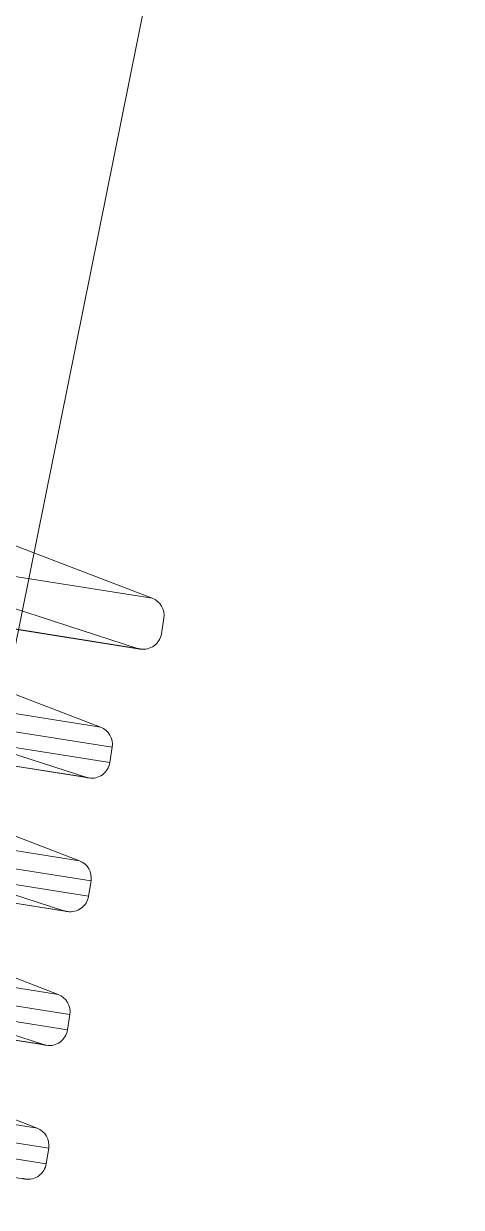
# Model space of a CAD drawing. Header units: millimetres. Extents: x 89051 to 218395, y -330386 to -125649.
# Drawn here: x 99667.4 to 99738.5, y -132531.9 to -132339.5 of the extents above; entities that cross this region are included whole.
import ezdxf

# ---------------------------------------------------------------- set-up
doc = ezdxf.new("R2010")
doc.units = ezdxf.units.MM
doc.header["$LTSCALE"] = 13
doc.linetypes.add('CENTER', pattern=[50.8, 31.75, -6.35, 6.35, -6.35])
doc.linetypes.add('HIDDEN', pattern=[9.525, 6.35, -3.175])
doc.layers.get('0').update_dxf_attribs({"color": 1, "linetype": 'CENTER'})
doc.layers.add('标注、文本', color=3, linetype='Continuous', lineweight=25)
doc.layers.add('铁心', color=3, linetype='Continuous', lineweight=0)

# ---------------------------------------------------------------- blocks, each defined once
blk = doc.blocks.new('125506')
at = {"color": 8, "linetype": 'Continuous', "lineweight": 15}
for p, q in [((72100.63, -123535.2), (72024.74, -123547.21)), ((72099.63, -123550.2), (72030.33, -123561.18)), ((72101.5, -123551.89), (72029.07, -123563.36)), ((72101.77, -123553.56), (72029.34, -123565.03)), ((72101.93, -123564.69), (72032.62, -123575.66)), ((72103.8, -123566.37), (72031.37, -123577.84)), ((72104.06, -123568.04), (72031.63, -123579.52)), ((72104.22, -123579.17), (72034.92, -123590.15)), ((72106.09, -123580.86), (72033.66, -123592.33)), ((72106.36, -123582.53), (72033.92, -123594)), ((72106.51, -123593.66), (72037.21, -123604.64)), ((72108.38, -123595.35), (72035.95, -123606.82)), ((72108.65, -123597.02), (72036.22, -123608.49))]:
    blk.add_line(p, q, dxfattribs=at)
at = {"color": 7, "linetype": 'Continuous', "lineweight": 15}
for p, q in [((72024.74, -123547.21), (72046.02, -123539.05)), ((72101.1, -123540.84), (72026.04, -123552.73)), ((72023.75, -123551.07), (72023.48, -123549.39)), ((72030.33, -123561.18), (72045.39, -123555.4)), ((72100.1, -123555.85), (72031.62, -123566.69)), ((72029.34, -123565.03), (72029.07, -123563.36)), ((72032.62, -123575.66), (72047.68, -123569.89)), ((72102.4, -123570.33), (72033.92, -123581.18)), ((72031.63, -123579.52), (72031.37, -123577.84)), ((72034.92, -123590.15), (72049.98, -123584.37)), ((72104.69, -123584.82), (72036.21, -123595.66)), ((72033.92, -123594), (72033.66, -123592.33)), ((72037.21, -123604.64), (72052.27, -123598.86)), ((72106.99, -123599.3), (72038.51, -123610.15)), ((72036.22, -123608.49), (72035.95, -123606.82))]:
    blk.add_line(p, q, dxfattribs=at)
at = {"color": 7, "linetype": 'HIDDEN', "lineweight": 0}
for p, q in [((72026.34, -123552.65), (72100.79, -123540.86)), ((72026.34, -123552.65), (72044.36, -123546.8)), ((72031.93, -123566.62), (72099.79, -123555.87)), ((72031.93, -123566.62), (72046.73, -123561.81)), ((72034.22, -123581.11), (72102.09, -123570.36)), ((72034.22, -123581.11), (72049.03, -123576.3)), ((72036.52, -123595.59), (72104.38, -123584.84)), ((72036.52, -123595.59), (72051.32, -123590.78))]:
    blk.add_line(p, q, dxfattribs=at)
at = {"color": 7, "linetype": 'Continuous', "lineweight": 15}
for centre, start, end in [((72025.46, -123549.08), 111, 189), ((72025.72, -123550.75), 189, 279), ((72031.05, -123563.05), 111, 189), ((72031.31, -123564.72), 189, 279), ((72033.34, -123577.53), 111, 189), ((72033.61, -123579.2), 189, 279), ((72035.64, -123592.02), 111, 189), ((72035.9, -123593.69), 189, 279), ((72037.93, -123606.5), 111, 189), ((72038.19, -123608.18), 189, 279)]:
    blk.add_arc(centre, 2, start, end, dxfattribs=at)
at = {"color": 7, "linetype": 'HIDDEN', "lineweight": 0}
for centre in [(72025.72, -123550.75), (72031.31, -123564.72), (72033.61, -123579.2), (72035.9, -123593.69), (72038.19, -123608.18)]:
    blk.add_arc(centre, 2, 279, 288, dxfattribs=at)

msp = doc.modelspace()

# ---------------------------------------------------------------- linework, layer by layer
at = {"layer": '铁心'}
msp.add_lwpolyline([(99598.04, -132777.27), (99738.46, -132081.38), (99738.46, -132081.38)], dxfattribs=at)

# ---------------------------------------------------------------- block references
at = {"layer": '标注、文本', "xscale": -1.5, "yscale": 1.5, "zscale": 1.5}
msp.add_blockref('125506', (207725.35, 52887.91), dxfattribs=at)

doc.saveas('drawing.dxf')
